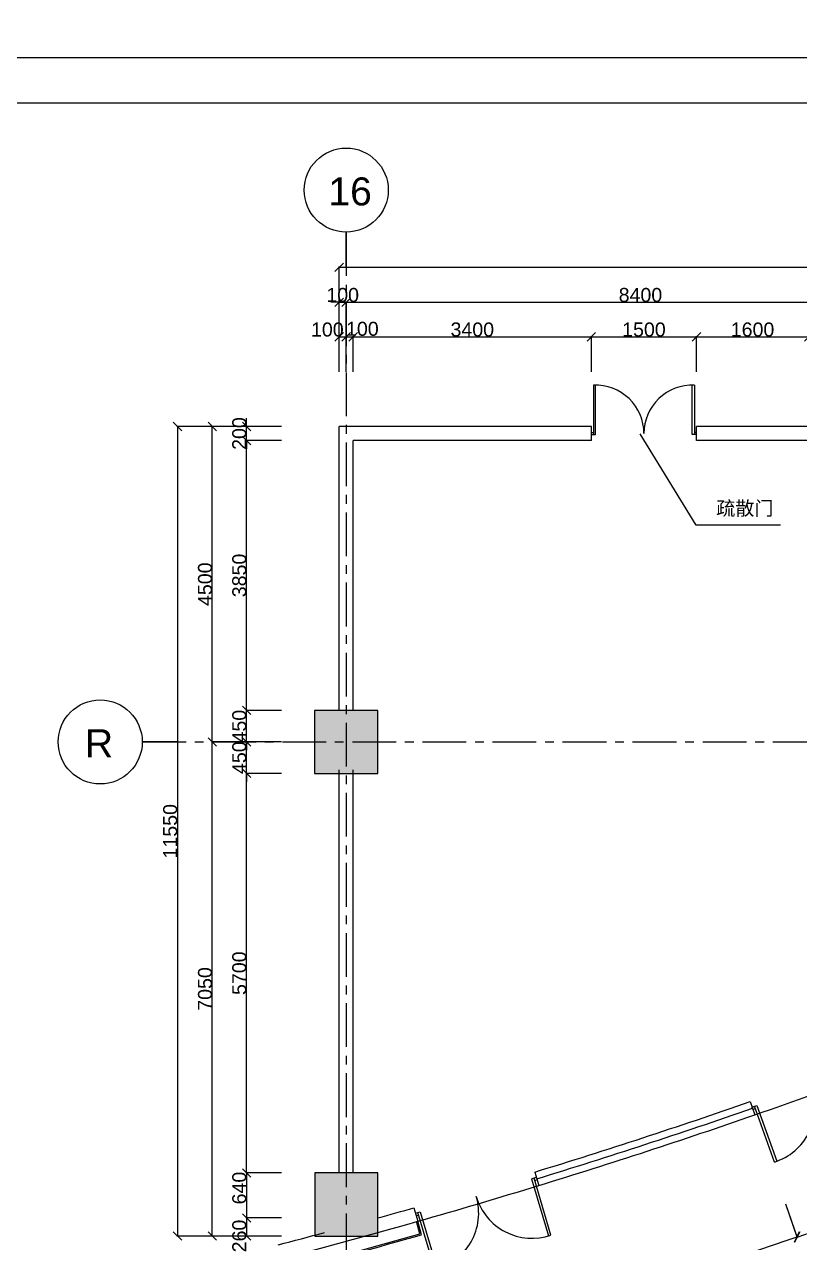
# Model space of a CAD drawing. Header units: inches. Extents: x -29499 to 18736, y -11730 to 82511.
# Drawn here: x -10876 to 189, y -2980 to 14402 of the extents above; entities that cross this region are included whole.
import ezdxf

# ---------------------------------------------------------------- set-up
doc = ezdxf.new("R2010")
doc.units = ezdxf.units.IN
doc.header["$MEASUREMENT"] = 0
doc.linetypes.add('CENTER', pattern=[2, 1.25, -0.25, 0.25, -0.25])
for name, color, linetype in [('DIM', 3, 'Continuous'), ('DIM TEXT', 7, 'Continuous'), ('WALL', 255, 'Continuous'), ('WINDOW', 5, 'Continuous'), ('轴线', 10, 'CENTER')]:
    doc.layers.add(name, color=color, linetype=linetype)
doc.styles.get("Standard").update_dxf_attribs({"font": 'arial.ttf'})
doc.dimstyles.new('DIM-200MM', dxfattribs={"dimtxt": 200, "dimasz": 120, "dimexe": 10, "dimexo": 10, "dimgap": 0.7, "dimtad": 1, "dimdec": 0, "dimrnd": 5, "dimzin": 1, "dimdsep": 46, "dimtxsty": 'Standard', "dimblk": 'OBLIQUE', "dimcen": 0.5, "dimdle": 1, "dimclrd": 256, "dimclre": 256, "dimclrt": 7, "dimaunit": 1, "dimadec": 0, "dimazin": 0, "dimtfac": 1, "dimtdec": 0, "dimtix": 1, "dimtmove": 2, "dimatfit": 3, "dimfxl": 0, "dimtolj": 1, "dimtzin": 1, "dimarcsym": 0})

# ---------------------------------------------------------------- blocks, each defined once
blk = doc.blocks.new('南区-墙-1F$0$DOOR_C01')
for p, q in [((-0.48, 0.4596), (-0.48, -0.01)), ((-0.46, -0.01), (-0.46, 0.46)), ((0.46, -0.01), (0.46, 0.46)), ((0.48, 0.4596), (0.48, -0.01)), ((-0.5, -0.01), (-0.5, 0.01)), ((-0.5, 0.01), (-0.48, 0.01)), ((0.5, 0.01), (0.48, 0.01)), ((0.5, -0.01), (0.5, 0.01)), ((-0.5, -0.01), (-0.46, -0.01)), ((0.5, -0.01), (0.46, -0.01))]:
    blk.add_line(p, q)
for centre, start, end in [((-0.46, 0), 0, 92.49191), ((0.46, 0), 87.50809, 180)]:
    blk.add_arc(centre, 0.46, start, end)
blk = doc.blocks.new('_Oblique')
at = {"color": 0, "linetype": 'ByBlock', "lineweight": -2}
blk.add_line((-0.5, -0.5), (0.5, 0.5), dxfattribs=at)
blk = doc.blocks.new('*D125')
at = {"layer": 'DEFPOINTS', "color": 0, "transparency": 16777216}
for p in [(-7705, 3714), (-6183, 3714), (-6183, -1986)]:
    blk.add_point(p, dxfattribs=at)
at = {"layer": 'DIM', "lineweight": -2, "transparency": 16777216}
for p, q in [((-7205, 3714), (-7715, 3714)), ((-7705, -1987), (-7705, 3715)), ((-7205, -1986), (-7715, -1986))]:
    blk.add_line(p, q, dxfattribs=at)
at = {"layer": 'DIM', "lineweight": -2, "transparency": 16777216, "xscale": 120, "yscale": 120, "zscale": 120}
for p, rotation in [((-7705, 3714), 90), ((-7705, -1986), 270)]:
    blk.add_blockref('_Oblique', p, dxfattribs=dict(at, rotation=rotation))
at = {"layer": 'DIM', "color": 7, "transparency": 16777216, "insert": (-7808, 864), "char_height": 200, "attachment_point": 5, "rotation": 90}
blk.add_mtext('\\A1;5700', dxfattribs=at)
blk = doc.blocks.new('*D126')
at = {"layer": 'DEFPOINTS', "color": 0, "transparency": 16777216}
for p in [(-6733, -1986), (-7705, -2628), (-5833, -2628)]:
    blk.add_point(p, dxfattribs=at)
at = {"layer": 'DIM', "lineweight": -2, "transparency": 16777216}
for p, q in [((-7205, -1986), (-7715, -1986)), ((-7705, -1985), (-7705, -2629)), ((-7205, -2628), (-7715, -2628))]:
    blk.add_line(p, q, dxfattribs=at)
at = {"layer": 'DIM', "lineweight": -2, "transparency": 16777216, "xscale": 120, "yscale": 120, "zscale": 120}
for p, rotation in [((-7705, -1986), 90), ((-7705, -2628), 270)]:
    blk.add_blockref('_Oblique', p, dxfattribs=dict(at, rotation=rotation))
at = {"layer": 'DIM', "color": 7, "transparency": 16777216, "insert": (-7808, -2202), "char_height": 200, "attachment_point": 5, "rotation": 90}
blk.add_mtext('\\A1;640', dxfattribs=at)
blk = doc.blocks.new('*D127')
at = {"layer": 'DEFPOINTS', "color": 0, "transparency": 16777216}
for p in [(-7705, 4164), (-6733, 4164), (-6733, 3714)]:
    blk.add_point(p, dxfattribs=at)
at = {"layer": 'DIM', "lineweight": -2, "transparency": 16777216}
for p, q in [((-7705, 4164), (-7705, 4284)), ((-7205, 4164), (-7715, 4164)), ((-7705, 3714), (-7705, 4164)), ((-7205, 3714), (-7715, 3714)), ((-7705, 3714), (-7705, 3594))]:
    blk.add_line(p, q, dxfattribs=at)
at = {"layer": 'DIM', "lineweight": -2, "transparency": 16777216, "xscale": 120, "yscale": 120, "zscale": 120}
for p, rotation in [((-7705, 4164), 270), ((-7705, 3714), 90)]:
    blk.add_blockref('_Oblique', p, dxfattribs=dict(at, rotation=rotation))
at = {"layer": 'DIM', "color": 7, "transparency": 16777216, "insert": (-7808, 3939), "char_height": 200, "attachment_point": 5, "rotation": 90}
blk.add_mtext('\\A1;450', dxfattribs=at)
blk = doc.blocks.new('*D128')
at = {"layer": 'DEFPOINTS', "color": 0, "transparency": 16777216}
for p in [(-7705, 8464), (-6183, 8464), (-6733, 4614)]:
    blk.add_point(p, dxfattribs=at)
at = {"layer": 'DIM', "lineweight": -2, "transparency": 16777216}
for p, q in [((-7205, 8464), (-7715, 8464)), ((-7705, 4613), (-7705, 8465)), ((-7205, 4614), (-7715, 4614))]:
    blk.add_line(p, q, dxfattribs=at)
at = {"layer": 'DIM', "lineweight": -2, "transparency": 16777216, "xscale": 120, "yscale": 120, "zscale": 120}
for p, rotation in [((-7705, 8464), 90), ((-7705, 4614), 270)]:
    blk.add_blockref('_Oblique', p, dxfattribs=dict(at, rotation=rotation))
at = {"layer": 'DIM', "color": 7, "transparency": 16777216, "insert": (-7808, 6539), "char_height": 200, "attachment_point": 5, "rotation": 90}
blk.add_mtext('\\A1;3850', dxfattribs=at)
blk = doc.blocks.new('*D129')
at = {"layer": 'DEFPOINTS', "color": 0, "transparency": 16777216}
for p in [(-7705, 8664), (-6183, 8664), (-6183, 8464)]:
    blk.add_point(p, dxfattribs=at)
at = {"layer": 'DIM', "lineweight": -2, "transparency": 16777216}
for p, q in [((-7705, 8664), (-7705, 8784)), ((-7205, 8664), (-7715, 8664)), ((-7705, 8464), (-7705, 8664)), ((-7205, 8464), (-7715, 8464)), ((-7705, 8464), (-7705, 8344))]:
    blk.add_line(p, q, dxfattribs=at)
at = {"layer": 'DIM', "lineweight": -2, "transparency": 16777216, "xscale": 120, "yscale": 120, "zscale": 120}
for p, rotation in [((-7705, 8664), 270), ((-7705, 8464), 90)]:
    blk.add_blockref('_Oblique', p, dxfattribs=dict(at, rotation=rotation))
at = {"layer": 'DIM', "color": 7, "transparency": 16777216, "insert": (-7808, 8564), "char_height": 200, "attachment_point": 5, "rotation": 90}
blk.add_mtext('\\A1;200', dxfattribs=at)
blk = doc.blocks.new('*D130')
at = {"layer": 'DEFPOINTS', "color": 0, "transparency": 16777216}
for p in [(-8194, 4164), (-6733, 4164), (-6532, -2886)]:
    blk.add_point(p, dxfattribs=at)
at = {"layer": 'DIM', "lineweight": -2, "transparency": 16777216}
for p, q in [((-7694, 4164), (-8204, 4164)), ((-8194, -2887), (-8194, 4165)), ((-7694, -2886), (-8204, -2886))]:
    blk.add_line(p, q, dxfattribs=at)
at = {"layer": 'DIM', "lineweight": -2, "transparency": 16777216, "xscale": 120, "yscale": 120, "zscale": 120}
for p, rotation in [((-8194, 4164), 90), ((-8194, -2886), 270)]:
    blk.add_blockref('_Oblique', p, dxfattribs=dict(at, rotation=rotation))
at = {"layer": 'DIM', "color": 7, "transparency": 16777216, "insert": (-8297, 639), "char_height": 200, "attachment_point": 5, "rotation": 90}
blk.add_mtext('\\A1;7050', dxfattribs=at)
blk = doc.blocks.new('*D131')
at = {"layer": 'DEFPOINTS', "color": 0, "transparency": 16777216}
for p in [(-7705, 4614), (-6733, 4614), (-4753, 4164)]:
    blk.add_point(p, dxfattribs=at)
at = {"layer": 'DIM', "lineweight": -2, "transparency": 16777216}
for p, q in [((-7705, 4614), (-7705, 4734)), ((-7205, 4614), (-7715, 4614)), ((-7705, 4164), (-7705, 4614)), ((-7205, 4164), (-7715, 4164)), ((-7705, 4164), (-7705, 4044))]:
    blk.add_line(p, q, dxfattribs=at)
at = {"layer": 'DIM', "lineweight": -2, "transparency": 16777216, "xscale": 120, "yscale": 120, "zscale": 120}
for p, rotation in [((-7705, 4614), 270), ((-7705, 4164), 90)]:
    blk.add_blockref('_Oblique', p, dxfattribs=dict(at, rotation=rotation))
at = {"layer": 'DIM', "color": 7, "transparency": 16777216, "insert": (-7808, 4389), "char_height": 200, "attachment_point": 5, "rotation": 90}
blk.add_mtext('\\A1;450', dxfattribs=at)
blk = doc.blocks.new('*D132')
at = {"layer": 'DEFPOINTS', "color": 0, "transparency": 16777216}
for p in [(-6283, 9944), (-6383, 8664), (-6283, 7877)]:
    blk.add_point(p, dxfattribs=at)
at = {"layer": 'DIM', "lineweight": -2, "transparency": 16777216}
for p, q in [((-6384, 9944), (-6282, 9944)), ((-6383, 9444), (-6383, 9954)), ((-6283, 9444), (-6283, 9954))]:
    blk.add_line(p, q, dxfattribs=at)
at = {"layer": 'DIM', "lineweight": -2, "transparency": 16777216, "xscale": 120, "yscale": 120, "zscale": 120, "rotation": 180}
blk.add_blockref('_Oblique', (-6383, 9944), dxfattribs=at)
at = {"layer": 'DIM', "lineweight": -2, "transparency": 16777216, "xscale": 120, "yscale": 120, "zscale": 120}
blk.add_blockref('_Oblique', (-6283, 9944), dxfattribs=at)
at = {"layer": 'DIM', "color": 7, "transparency": 16777216, "insert": (-6552, 10047), "char_height": 200, "attachment_point": 5}
blk.add_mtext('\\A1;100', dxfattribs=at)
blk = doc.blocks.new('*D133')
at = {"layer": 'DEFPOINTS', "color": 0, "transparency": 16777216}
for p in [(-6183, 9944), (-6183, 8464), (-6283, 7877)]:
    blk.add_point(p, dxfattribs=at)
at = {"layer": 'DIM', "lineweight": -2, "transparency": 16777216}
for p, q in [((-6284, 9944), (-6182, 9944)), ((-6283, 9444), (-6283, 9954)), ((-6183, 9444), (-6183, 9954))]:
    blk.add_line(p, q, dxfattribs=at)
at = {"layer": 'DIM', "lineweight": -2, "transparency": 16777216, "xscale": 120, "yscale": 120, "zscale": 120, "rotation": 180}
blk.add_blockref('_Oblique', (-6283, 9944), dxfattribs=at)
at = {"layer": 'DIM', "lineweight": -2, "transparency": 16777216, "xscale": 120, "yscale": 120, "zscale": 120}
blk.add_blockref('_Oblique', (-6183, 9944), dxfattribs=at)
at = {"layer": 'DIM', "color": 7, "transparency": 16777216, "insert": (-6052, 10057), "char_height": 200, "attachment_point": 5}
blk.add_mtext('\\A1;100', dxfattribs=at)
blk = doc.blocks.new('*D134')
at = {"layer": 'DEFPOINTS', "color": 0, "transparency": 16777216}
for p in [(-2783, 9944), (-2783, 8664), (-6183, 8464)]:
    blk.add_point(p, dxfattribs=at)
at = {"layer": 'DIM', "lineweight": -2, "transparency": 16777216}
for p, q in [((-6184, 9944), (-2782, 9944)), ((-6183, 9444), (-6183, 9954)), ((-2783, 9444), (-2783, 9954))]:
    blk.add_line(p, q, dxfattribs=at)
at = {"layer": 'DIM', "lineweight": -2, "transparency": 16777216, "xscale": 120, "yscale": 120, "zscale": 120, "rotation": 180}
blk.add_blockref('_Oblique', (-6183, 9944), dxfattribs=at)
at = {"layer": 'DIM', "lineweight": -2, "transparency": 16777216, "xscale": 120, "yscale": 120, "zscale": 120}
blk.add_blockref('_Oblique', (-2783, 9944), dxfattribs=at)
at = {"layer": 'DIM', "color": 7, "transparency": 16777216, "insert": (-4483, 10047), "char_height": 200, "attachment_point": 5}
blk.add_mtext('\\A1;3400', dxfattribs=at)
blk = doc.blocks.new('*D135')
at = {"layer": 'DEFPOINTS', "color": 0, "transparency": 16777216}
for p in [(-1283, 9944), (-2783, 8664), (-1283, 8664)]:
    blk.add_point(p, dxfattribs=at)
at = {"layer": 'DIM', "lineweight": -2, "transparency": 16777216}
for p, q in [((-2784, 9944), (-1282, 9944)), ((-2783, 9444), (-2783, 9954)), ((-1283, 9444), (-1283, 9954))]:
    blk.add_line(p, q, dxfattribs=at)
at = {"layer": 'DIM', "lineweight": -2, "transparency": 16777216, "xscale": 120, "yscale": 120, "zscale": 120, "rotation": 180}
blk.add_blockref('_Oblique', (-2783, 9944), dxfattribs=at)
at = {"layer": 'DIM', "lineweight": -2, "transparency": 16777216, "xscale": 120, "yscale": 120, "zscale": 120}
blk.add_blockref('_Oblique', (-1283, 9944), dxfattribs=at)
at = {"layer": 'DIM', "color": 7, "transparency": 16777216, "insert": (-2033, 10047), "char_height": 200, "attachment_point": 5}
blk.add_mtext('\\A1;1500', dxfattribs=at)
blk = doc.blocks.new('*D136')
at = {"layer": 'DEFPOINTS', "color": 0, "transparency": 16777216}
for p in [(317, 9944), (-1283, 8664), (317, 8464)]:
    blk.add_point(p, dxfattribs=at)
at = {"layer": 'DIM', "lineweight": -2, "transparency": 16777216}
for p, q in [((-1284, 9944), (318, 9944)), ((-1283, 9444), (-1283, 9954)), ((317, 9444), (317, 9954))]:
    blk.add_line(p, q, dxfattribs=at)
at = {"layer": 'DIM', "lineweight": -2, "transparency": 16777216, "xscale": 120, "yscale": 120, "zscale": 120, "rotation": 180}
blk.add_blockref('_Oblique', (-1283, 9944), dxfattribs=at)
at = {"layer": 'DIM', "lineweight": -2, "transparency": 16777216, "xscale": 120, "yscale": 120, "zscale": 120}
blk.add_blockref('_Oblique', (317, 9944), dxfattribs=at)
at = {"layer": 'DIM', "color": 7, "transparency": 16777216, "insert": (-483, 10047), "char_height": 200, "attachment_point": 5}
blk.add_mtext('\\A1;1600', dxfattribs=at)
blk = doc.blocks.new('*D141')
at = {"layer": 'DEFPOINTS', "color": 0, "transparency": 16777216}
for p in [(8267, 10937), (-6383, 8664), (8267, 4264)]:
    blk.add_point(p, dxfattribs=at)
at = {"layer": 'DIM', "lineweight": -2, "transparency": 16777216}
for p, q in [((-6384, 10937), (8268, 10937)), ((-6383, 10437), (-6383, 10947)), ((8267, 10437), (8267, 10947))]:
    blk.add_line(p, q, dxfattribs=at)
at = {"layer": 'DIM', "lineweight": -2, "transparency": 16777216, "xscale": 120, "yscale": 120, "zscale": 120, "rotation": 180}
blk.add_blockref('_Oblique', (-6383, 10937), dxfattribs=at)
at = {"layer": 'DIM', "lineweight": -2, "transparency": 16777216, "xscale": 120, "yscale": 120, "zscale": 120}
blk.add_blockref('_Oblique', (8267, 10937), dxfattribs=at)
at = {"layer": 'DIM', "color": 7, "transparency": 16777216, "insert": (942, 11040), "char_height": 200, "attachment_point": 5}
blk.add_mtext('\\A1;14650', dxfattribs=at)
blk = doc.blocks.new('*D142')
at = {"layer": 'DEFPOINTS', "color": 0, "transparency": 16777216}
for p in [(-5833, -2628), (-7705, -2886), (-5833, -2886)]:
    blk.add_point(p, dxfattribs=at)
at = {"layer": 'DIM', "lineweight": -2, "transparency": 16777216}
for p, q in [((-7205, -2628), (-7715, -2628)), ((-7705, -2627), (-7705, -2887)), ((-7205, -2886), (-7715, -2886))]:
    blk.add_line(p, q, dxfattribs=at)
at = {"layer": 'DIM', "lineweight": -2, "transparency": 16777216, "xscale": 120, "yscale": 120, "zscale": 120}
for p, rotation in [((-7705, -2628), 90), ((-7705, -2886), 270)]:
    blk.add_blockref('_Oblique', p, dxfattribs=dict(at, rotation=rotation))
at = {"layer": 'DIM', "color": 7, "transparency": 16777216, "insert": (-7808, -2886), "char_height": 200, "attachment_point": 5, "rotation": 90}
blk.add_mtext('\\A1;260', dxfattribs=at)
blk = doc.blocks.new('*D155')
at = {"layer": 'DEFPOINTS', "color": 0, "transparency": 16777216}
for p in [(-29499, 82511), (-5207, -2868), (-7152, -3398), (-6076, -4817)]:
    blk.add_point(p, dxfattribs=at)
at = {"layer": 'DIM', "lineweight": -2, "transparency": 16777216}
for p, q in [((-4893, -3971), (-4753, -4462)), ((-6863, -4508), (-6735, -5001))]:
    blk.add_line(p, q, dxfattribs=at)
blk.add_arc((-29499, 82511), 90414, 284.58078, 285.88226, dxfattribs=at)
at = {"layer": 'DIM', "lineweight": -2, "transparency": 16777216, "xscale": 120, "yscale": 120, "zscale": 120}
for p, rotation in [((-4756, -4452), 15.88226270682978), ((-6737, -4992), 194.5807800810548)]:
    blk.add_blockref('_Oblique', p, dxfattribs=dict(at, rotation=rotation))
at = {"layer": 'DIM', "color": 7, "transparency": 16777216, "insert": (-5772, -4628), "char_height": 200, "attachment_point": 5, "rotation": 15.2315}
blk.add_mtext('\\A1;⌒2015', dxfattribs=at)
blk = doc.blocks.new('*D156')
at = {"layer": 'DEFPOINTS', "color": 0, "transparency": 16777216}
for p in [(-29499, 82511), (-452, -1158), (-3533, -2165), (-1941, -3595)]:
    blk.add_point(p, dxfattribs=at)
at = {"layer": 'DIM', "lineweight": -2, "transparency": 16777216}
for p, q in [((-12, -2425), (155, -2907)), ((-3140, -3447), (-2990, -3935))]:
    blk.add_line(p, q, dxfattribs=at)
blk.add_arc((-29499, 82511), 90409, 287.04805, 289.14502, dxfattribs=at)
at = {"layer": 'DIM', "lineweight": -2, "transparency": 16777216, "xscale": 120, "yscale": 120, "zscale": 120}
for p, rotation in [((152, -2897), 19.14501706897448), ((-2993, -3925), 197.0480489325037)]:
    blk.add_blockref('_Oblique', p, dxfattribs=dict(at, rotation=rotation))
at = {"layer": 'DIM', "color": 7, "transparency": 16777216, "insert": (-1448, -3328), "char_height": 200, "attachment_point": 5, "rotation": 18.0965}
blk.add_mtext('\\A1;⌒3240', dxfattribs=at)
blk = doc.blocks.new('*D157')
at = {"layer": 'DEFPOINTS', "color": 0, "transparency": 16777216}
for p in [(-29499, 82511), (-3533, -2165), (-5261, -2675), (-4166, -4283)]:
    blk.add_point(p, dxfattribs=at)
at = {"layer": 'DIM', "lineweight": -2, "transparency": 16777216}
for p, q in [((-3138, -3453), (-2989, -3941)), ((-4893, -3972), (-4753, -4462))]:
    blk.add_line(p, q, dxfattribs=at)
blk.add_arc((-29499, 82511), 90415, 285.88226, 287.04805, dxfattribs=at)
at = {"layer": 'DIM', "lineweight": -2, "transparency": 16777216, "xscale": 120, "yscale": 120, "zscale": 120}
for p, rotation in [((-2992, -3931), 17.0480468557951), ((-4756, -4453), 195.8822627070009)]:
    blk.add_blockref('_Oblique', p, dxfattribs=dict(at, rotation=rotation))
at = {"layer": 'DIM', "color": 7, "transparency": 16777216, "insert": (-3901, -4098), "char_height": 200, "attachment_point": 5, "rotation": 16.4652}
blk.add_mtext('\\A1;⌒1800', dxfattribs=at)
blk = doc.blocks.new('*D158')
at = {"layer": 'DEFPOINTS', "color": 0, "transparency": 16777216}
for p in [(-29499, 82511), (1244, -550), (-452, -1158), (732, -2698)]:
    blk.add_point(p, dxfattribs=at)
at = {"layer": 'DIM', "lineweight": -2, "transparency": 16777216}
for p, q in [((1711, -1811), (1888, -2290)), ((-11, -2429), (156, -2911))]:
    blk.add_line(p, q, dxfattribs=at)
blk.add_arc((-29499, 82511), 90413, 289.14502, 290.3108, dxfattribs=at)
at = {"layer": 'DIM', "lineweight": -2, "transparency": 16777216, "xscale": 120, "yscale": 120, "zscale": 120}
for p, rotation in [((1885, -2280), 20.31080329924205), ((153, -2901), 199.1450170636489)]:
    blk.add_blockref('_Oblique', p, dxfattribs=dict(at, rotation=rotation))
at = {"layer": 'DIM', "color": 7, "transparency": 16777216, "insert": (986, -2499), "char_height": 200, "attachment_point": 5, "rotation": 19.7279}
blk.add_mtext('\\A1;⌒1800', dxfattribs=at)
blk = doc.blocks.new('*D159')
at = {"layer": 'DEFPOINTS', "color": 0, "transparency": 16777216}
for p in [(-29499, 82511), (3203, -13), (1313, -737), (2526, -2034)]:
    blk.add_point(p, dxfattribs=at)
at = {"layer": 'DIM', "lineweight": -2, "transparency": 16777216}
for p, q in [((3622, -1072), (3810, -1546)), ((1709, -1805), (1886, -2284))]:
    blk.add_line(p, q, dxfattribs=at)
blk.add_arc((-29499, 82511), 90407, 290.3108, 291.61676, dxfattribs=at)
at = {"layer": 'DIM', "lineweight": -2, "transparency": 16777216, "xscale": 120, "yscale": 120, "zscale": 120}
for p, rotation in [((3807, -1537), 21.61675697112998), ((1882, -2274), 200.3108033007875)]:
    blk.add_blockref('_Oblique', p, dxfattribs=dict(at, rotation=rotation))
at = {"layer": 'DIM', "color": 7, "transparency": 16777216, "insert": (2810, -1815), "char_height": 200, "attachment_point": 5, "rotation": 20.9638}
blk.add_mtext('\\A1;⌒1985', dxfattribs=at)
blk = doc.blocks.new('*D160')
at = {"layer": 'DEFPOINTS', "color": 0, "transparency": 16777216}
for p in [(-29499, 82511), (4798, 853), (3129, 173), (4374, -1303)]:
    blk.add_point(p, dxfattribs=at)
at = {"layer": 'DIM', "lineweight": -2, "transparency": 16777216}
for p, q in [((5314, -375), (5511, -845)), ((3620, -1066), (3808, -1540))]:
    blk.add_line(p, q, dxfattribs=at)
blk.add_arc((-29499, 82511), 90400, 291.61676, 292.78254, dxfattribs=at)
at = {"layer": 'DIM', "lineweight": -2, "transparency": 16777216, "xscale": 120, "yscale": 120, "zscale": 120}
for p, rotation in [((5507, -836), 22.78254320859715), ((3804, -1531), 201.6167569732598)]:
    blk.add_blockref('_Oblique', p, dxfattribs=dict(at, rotation=rotation))
at = {"layer": 'DIM', "color": 7, "transparency": 16777216, "insert": (4619, -1093), "char_height": 200, "attachment_point": 5, "rotation": 22.1997}
blk.add_mtext('\\A1;⌒1800', dxfattribs=at)
blk = doc.blocks.new('*D161')
at = {"layer": 'DEFPOINTS', "color": 0, "transparency": 16777216}
for p in [(-29499, 82511), (7867, 2212), (4798, 853), (6558, -389)]:
    blk.add_point(p, dxfattribs=at)
at = {"layer": 'DIM', "lineweight": -2, "transparency": 16777216}
for p, q in [((8430, 1002), (8645, 539)), ((5314, -377), (5512, -847))]:
    blk.add_line(p, q, dxfattribs=at)
blk.add_arc((-29499, 82511), 90402, 292.78254, 294.95408, dxfattribs=at)
at = {"layer": 'DIM', "lineweight": -2, "transparency": 16777216, "xscale": 120, "yscale": 120, "zscale": 120}
for p, rotation in [((8641, 548), 24.95408046656782), ((5508, -838), 202.7825432226614)]:
    blk.add_blockref('_Oblique', p, dxfattribs=dict(at, rotation=rotation))
at = {"layer": 'DIM', "color": 7, "transparency": 16777216, "insert": (7039, -66), "char_height": 200, "attachment_point": 5, "rotation": 23.8683}
blk.add_mtext('\\A1;⌒3355', dxfattribs=at)
blk = doc.blocks.new('*D162')
at = {"layer": 'DEFPOINTS', "color": 0, "transparency": 16777216}
for p in [(-29499, 82511), (7867, 2212), (-7152, -3398), (-1346, -3936)]:
    blk.add_point(p, dxfattribs=at)
at = {"layer": 'DIM', "lineweight": -2, "transparency": 16777216}
for p, q in [((8647, 536), (8862, 74)), ((-6737, -4992), (-6609, -5486))]:
    blk.add_line(p, q, dxfattribs=at)
blk.add_arc((-29499, 82511), 90915, 284.58078, 294.95408, dxfattribs=at)
at = {"layer": 'DIM', "lineweight": -2, "transparency": 16777216, "xscale": 120, "yscale": 120, "zscale": 120}
for p, rotation in [((8858, 83), 24.95408046656782), ((-6611, -5476), 194.580781532387)]:
    blk.add_blockref('_Oblique', p, dxfattribs=dict(at, rotation=rotation))
at = {"layer": 'DIM', "color": 7, "transparency": 16777216, "insert": (1214, -2950), "char_height": 200, "attachment_point": 5, "rotation": 19.7674}
blk.add_mtext('\\A1;⌒15995', dxfattribs=at)
blk = doc.blocks.new('*D163')
at = {"layer": 'DEFPOINTS', "color": 0, "transparency": 16777216}
for p in [(-8194, 8664), (-6383, 8664), (-6733, 4164)]:
    blk.add_point(p, dxfattribs=at)
at = {"layer": 'DIM', "lineweight": -2, "transparency": 16777216}
for p, q in [((-7694, 8664), (-8204, 8664)), ((-8194, 4163), (-8194, 8665)), ((-7694, 4164), (-8204, 4164))]:
    blk.add_line(p, q, dxfattribs=at)
at = {"layer": 'DIM', "lineweight": -2, "transparency": 16777216, "xscale": 120, "yscale": 120, "zscale": 120}
for p, rotation in [((-8194, 8664), 90), ((-8194, 4164), 270)]:
    blk.add_blockref('_Oblique', p, dxfattribs=dict(at, rotation=rotation))
at = {"layer": 'DIM', "color": 7, "transparency": 16777216, "insert": (-8297, 6414), "char_height": 200, "attachment_point": 5, "rotation": 90}
blk.add_mtext('\\A1;4500', dxfattribs=at)
blk = doc.blocks.new('*D164')
at = {"layer": 'DEFPOINTS', "color": 0, "transparency": 16777216}
for p in [(-6383, 8664), (-8691, -2886), (-6733, -2886)]:
    blk.add_point(p, dxfattribs=at)
at = {"layer": 'DIM', "lineweight": -2, "transparency": 16777216}
for p, q in [((-8191, 8664), (-8701, 8664)), ((-8691, 8665), (-8691, -2887)), ((-8191, -2886), (-8701, -2886))]:
    blk.add_line(p, q, dxfattribs=at)
at = {"layer": 'DIM', "lineweight": -2, "transparency": 16777216, "xscale": 120, "yscale": 120, "zscale": 120}
for p, rotation in [((-8691, 8664), 90), ((-8691, -2886), 270)]:
    blk.add_blockref('_Oblique', p, dxfattribs=dict(at, rotation=rotation))
at = {"layer": 'DIM', "color": 7, "transparency": 16777216, "insert": (-8794, 2889), "char_height": 200, "attachment_point": 5, "rotation": 90}
blk.add_mtext('\\A1;11550', dxfattribs=at)
blk = doc.blocks.new('*D165')
at = {"layer": 'DEFPOINTS', "color": 0, "transparency": 16777216}
for p in [(-6283, 10437), (-6383, 8664), (-6283, 8664)]:
    blk.add_point(p, dxfattribs=at)
at = {"layer": 'DIM', "lineweight": -2, "transparency": 16777216}
for p, q in [((-6383, 10437), (-6503, 10437)), ((-6383, 9937), (-6383, 10447)), ((-6383, 10437), (-6283, 10437)), ((-6283, 9937), (-6283, 10447)), ((-6283, 10437), (-6163, 10437))]:
    blk.add_line(p, q, dxfattribs=at)
at = {"layer": 'DIM', "lineweight": -2, "transparency": 16777216, "xscale": 120, "yscale": 120, "zscale": 120}
blk.add_blockref('_Oblique', (-6383, 10437), dxfattribs=at)
at = {"layer": 'DIM', "lineweight": -2, "transparency": 16777216, "xscale": 120, "yscale": 120, "zscale": 120, "rotation": 180}
blk.add_blockref('_Oblique', (-6283, 10437), dxfattribs=at)
at = {"layer": 'DIM', "color": 7, "transparency": 16777216, "insert": (-6333, 10540), "char_height": 200, "attachment_point": 5}
blk.add_mtext('\\A1;100', dxfattribs=at)
blk = doc.blocks.new('*D166')
at = {"layer": 'DEFPOINTS', "color": 0, "transparency": 16777216}
for p in [(2117, 10437), (-6283, 8664), (2117, 8664)]:
    blk.add_point(p, dxfattribs=at)
at = {"layer": 'DIM', "lineweight": -2, "transparency": 16777216}
for p, q in [((-6284, 10437), (2118, 10437)), ((-6283, 9937), (-6283, 10447)), ((2117, 9937), (2117, 10447))]:
    blk.add_line(p, q, dxfattribs=at)
at = {"layer": 'DIM', "lineweight": -2, "transparency": 16777216, "xscale": 120, "yscale": 120, "zscale": 120, "rotation": 180}
blk.add_blockref('_Oblique', (-6283, 10437), dxfattribs=at)
at = {"layer": 'DIM', "lineweight": -2, "transparency": 16777216, "xscale": 120, "yscale": 120, "zscale": 120}
blk.add_blockref('_Oblique', (2117, 10437), dxfattribs=at)
at = {"layer": 'DIM', "color": 7, "transparency": 16777216, "insert": (-2083, 10540), "char_height": 200, "attachment_point": 5}
blk.add_mtext('\\A1;8400', dxfattribs=at)

msp = doc.modelspace()

# ---------------------------------------------------------------- hatches: boundary and pattern name
at = {"layer": 'WALL'}
for points in [[(-6732.9, 3713.7), (-5832.9, 3713.7), (-5832.9, 4613.7), (-6732.9, 4613.7)], [(-6732.8, -2886), (-5832.8, -2886), (-5832.8, -1986), (-6732.8, -1986)]]:
    msp.add_hatch(color=256, dxfattribs=at).paths.add_polyline_path(points)

# ---------------------------------------------------------------- linework, layer by layer
msp.add_lwpolyline([(-17552.2, -10001.8), (-17552.2, 13931), (17007.8, 13931)])
msp.add_lwpolyline([(-17033.8, 13283), (18217.4, 13283), (18217.4, -11081.8), (-17033.8, -11081.8)], close=True)
at = {"layer": 'DIM'}
for p, q in [((-6282.9, 10936.8), (-6282.9, 11436.8)), ((-1286, 7256.9), (-2086.7, 8562)), ((-85.1, 7256.9), (-1286, 7256.9)), ((-8694.1, 4163.9), (-9194.1, 4163.9))]:
    msp.add_line(p, q, dxfattribs=at)
for centre in [(-6282.9, 12037.1), (-9794.1, 4163.9)]:
    msp.add_circle(centre, 600, dxfattribs=at)
at = {"layer": 'WALL'}
for p, q in [((-6382.9, 4613.7), (-6382.9, 8664)), ((-2782.9, 8664), (-6382.9, 8664)), ((-2782.9, 8464), (-2782.9, 8664)), ((-1282.9, 8464), (-1282.9, 8664)), ((2217.1, 8664), (-1282.9, 8664)), ((-6182.9, 4613.7), (-6182.9, 8464)), ((-2782.9, 8464), (-6182.9, 8464)), ((317.1, 8464), (-1282.9, 8464)), ((-6382.9, -1986), (-6382.9, 3763.7)), ((-6182.9, -1986), (-6182.9, 3763.7)), ((-5316, -2483.1), (-5261.3, -2675.5))]:
    msp.add_line(p, q, dxfattribs=at)
for points in [[(-6732.9, 3713.7), (-5832.9, 3713.7), (-5832.9, 4613.7), (-6732.9, 4613.7)], [(-6732.9, 3713.7), (-5832.9, 3713.7), (-5832.9, 4613.7), (-6732.9, 4613.7)], [(-6732.8, -2886), (-5832.8, -2886), (-5832.8, -1986), (-6732.8, -1986)], [(-6732.8, -2886), (-5832.8, -2886), (-5832.8, -1986), (-6732.8, -1986)]]:
    msp.add_lwpolyline(points, close=True, dxfattribs=at)
for points in [[(-7202.4, -3204), (-7152.1, -3397.6, 0.0056789), (-5206.6, -2867.9), (-5261.3, -2675.5)], [(-7183.1, -3199), (-7137.8, -3373.2, 0.0055662), (-5231.3, -2854.1), (-5280.5, -2681)]]:
    msp.add_lwpolyline(points, format="xyb", dxfattribs=at)
for radius, start, end in [(88367.5, 285.534179, 285.882263), (88567.5, 284.58078, 285.882263), (88367.5, 284.58078, 285.023466)]:
    msp.add_arc((-29498.8, 82511), radius, start, end, dxfattribs=at)
at = {"layer": 'WINDOW'}
for p, q in [((-517.8, -969), (-452.2, -1157.9)), ((-3591.8, -1973.5), (-3533.2, -2164.7))]:
    msp.add_line(p, q, dxfattribs=at)
for radius, start, end in [(88567.5, 289.145017, 290.310803), (88367.5, 287.048049, 289.145017), (88467.5, 287.048049, 289.145017), (88567.5, 287.048049, 289.145017), (88567.5, 285.882263, 287.048047)]:
    msp.add_arc((-29498.8, 82511), radius, start, end, dxfattribs=at)
at = {"layer": '轴线', "ltscale": 500}
for p, q in [((-6282.9, 11437.1), (-6282.9, -3794.7)), ((-9194.1, 4163.9), (11248.5, 4163.9))]:
    msp.add_line(p, q, dxfattribs=at)

# ---------------------------------------------------------------- block references
at = {"layer": 'WINDOW', "xscale": 1500, "yscale": 1500, "zscale": 1500}
msp.add_blockref('南区-墙-1F$0$DOOR_C01', (-2032.9, 8564), dxfattribs=at)
at = {"layer": 'WINDOW'}
for p, xscale, yscale, zscale, rotation in [((362.2, -759.7), 1799.999999999991, 1799.999999999991, 1799.999999999991, 199.7279101813932), ((-4425.6, -2324.2), 1800.000000000008, 1800.000000000008, 1800.000000000008, 196.465155824638)]:
    msp.add_blockref('南区-墙-1F$0$DOOR_C01', p, dxfattribs=dict(at, xscale=xscale, yscale=yscale, zscale=zscale, rotation=rotation))

# ---------------------------------------------------------------- texts
at = {"layer": 'DIM TEXT'}
for s, insert, char_height, attachment_point in [('16', (-6537.9, 12219), 400, 1), ('{\\fSimSun|b0|i0|c134|p2;疏散门}', (-1002.2, 7597.2), 200, 1), ('R', (-9609.1, 4345.8), 400, 3)]:
    msp.add_mtext_dynamic_manual_height_columns(s, width=10456.675, gutter_width=2, heights=[0], dxfattribs=dict(at, insert=insert, char_height=char_height, attachment_point=attachment_point))

# ---------------------------------------------------------------- dimensions: what is measured, and where the dimension line sits
at = {"layer": 'DIM'}
for base, p1, p2, text, picture, middle in [((-6075.6, -4816.7), (-7152.1, -3397.6), (-5206.6, -2867.9), '⌒2015', '*D155', (-5772.1, -4628.1)), ((-1940.9, -3595.2), (-3533.2, -2164.7), (-452.2, -1157.9), '⌒3240', '*D156', (-1448.1, -3327.7)), ((-4166.5, -4282.7), (-5261.3, -2675.5), (-3533.2, -2164.7), '⌒1800', '*D157', (-3901.4, -4097.7)), ((731.7, -2698.3), (-452.2, -1157.9), (1244.1, -549.6), '⌒1800', '*D158', (985.7, -2498.5)), ((2525.7, -2033.5), (1313.5, -737.2), (3202.8, -13.3), '⌒1985', '*D159', (2809.9, -1815.2)), ((4373.5, -1303.4), (3129.1, 172.6), (4797.6, 853.5), '⌒1800', '*D160', (4618.7, -1092.9)), ((6558.1, -389), (4797.6, 853.5), (7867.1, 2211.7), '⌒3355', '*D161', (7039.5, -65.5)), ((-1346.3, -3935.7), (-7152.1, -3397.6), (7867.1, 2211.7), '⌒15995', '*D162', (1214.3, -2950.2))]:
    dim = msp.add_angular_dim_3p(base=base, center=(-29498.8, 82511), p1=p1, p2=p2, text=text, dimstyle='DIM-200MM', dxfattribs=at)
    dim.commit()
    dim.dimension.update_dxf_attribs({"geometry": picture, "text_midpoint": middle})
for base, p1, p2, picture, middle in [((8267.1, 10936.8), (-6382.9, 8664), (8267.1, 4264), '*D141', (942.1, 11039.6)), ((-6282.9, 10436.8), (-6382.9, 8664), (-6282.9, 8664), '*D165', (-6332.9, 10539.6)), ((2117.1, 10436.8), (-6282.9, 8664), (2117.1, 8664), '*D166', (-2082.9, 10539.6)), ((-2782.9, 9944.2), (-6182.9, 8464), (-2782.9, 8664), '*D134', (-4482.9, 10047)), ((-1282.9, 9944.2), (-2782.9, 8664), (-1282.9, 8664), '*D135', (-2032.9, 10047)), ((317.1, 9944.2), (-1282.9, 8664), (317.1, 8463.9), '*D136', (-482.9, 10047))]:
    dim = msp.add_linear_dim(base=base, p1=p1, p2=p2, dimstyle='DIM-200MM', dxfattribs=at)
    dim.commit()
    dim.dimension.update_dxf_attribs({"geometry": picture, "text_midpoint": middle})
for base, p1, p2, picture, middle in [((-6282.9, 9944.2), (-6382.9, 8664), (-6282.9, 7877.2), '*D132', (-6552.4, 10047)), ((-6182.9, 9944.2), (-6282.9, 7877.2), (-6182.9, 8464), '*D133', (-6052.2, 10057))]:
    dim = msp.add_linear_dim(base=base, p1=p1, p2=p2, dimstyle='DIM-200MM', dxfattribs=at)
    dim.commit()
    dim.dimension.update_dxf_attribs({"geometry": picture, "text_midpoint": middle, "dimtype": 160})
for base, p1, p2, picture, middle in [((-8691, -2886), (-6382.9, 8664), (-6732.8, -2886), '*D164', (-8793.8, 2889)), ((-8194.1, 8664), (-6732.9, 4163.9), (-6382.9, 8664), '*D163', (-8296.9, 6414)), ((-7705.4, 8664), (-6182.9, 8464), (-6182.9, 8664), '*D129', (-7808.2, 8564)), ((-7705.4, 8464), (-6732.9, 4613.7), (-6182.9, 8464), '*D128', (-7808.2, 6538.8)), ((-7705.4, 4613.7), (-4753.2, 4163.9), (-6732.9, 4613.7), '*D131', (-7808.2, 4388.8)), ((-8194.1, 4163.9), (-6531.9, -2886), (-6732.9, 4163.9), '*D130', (-8296.9, 639)), ((-7705.4, 4163.9), (-6732.9, 3713.7), (-6732.9, 4163.9), '*D127', (-7808.2, 3938.8)), ((-7705.4, 3713.7), (-6182.9, -1986), (-6182.9, 3713.7), '*D125', (-7808.2, 863.8))]:
    dim = msp.add_linear_dim(base=base, p1=p1, p2=p2, angle=90, dimstyle='DIM-200MM', dxfattribs=at)
    dim.commit()
    dim.dimension.update_dxf_attribs({"geometry": picture, "text_midpoint": middle})
for base, p1, p2, picture, middle in [((-7705.3591, -2628.4679), (-6732.8426, -1986.0401), (-5832.8426, -2628.4679), '*D126', (-7808.1737, -2202.082)), ((-7705.3591, -2886.0401), (-5832.8426, -2628.4679), (-5832.8426, -2886.0401), '*D142', (-7808.1737, -2886.0401))]:
    dim = msp.add_linear_dim(base=base, p1=p1, p2=p2, angle=90, dimstyle='DIM-200MM', dxfattribs=at)
    dim.commit()
    dim.dimension.update_dxf_attribs({"geometry": picture, "text_midpoint": middle, "dimtype": 160})

doc.saveas('drawing.dxf')
